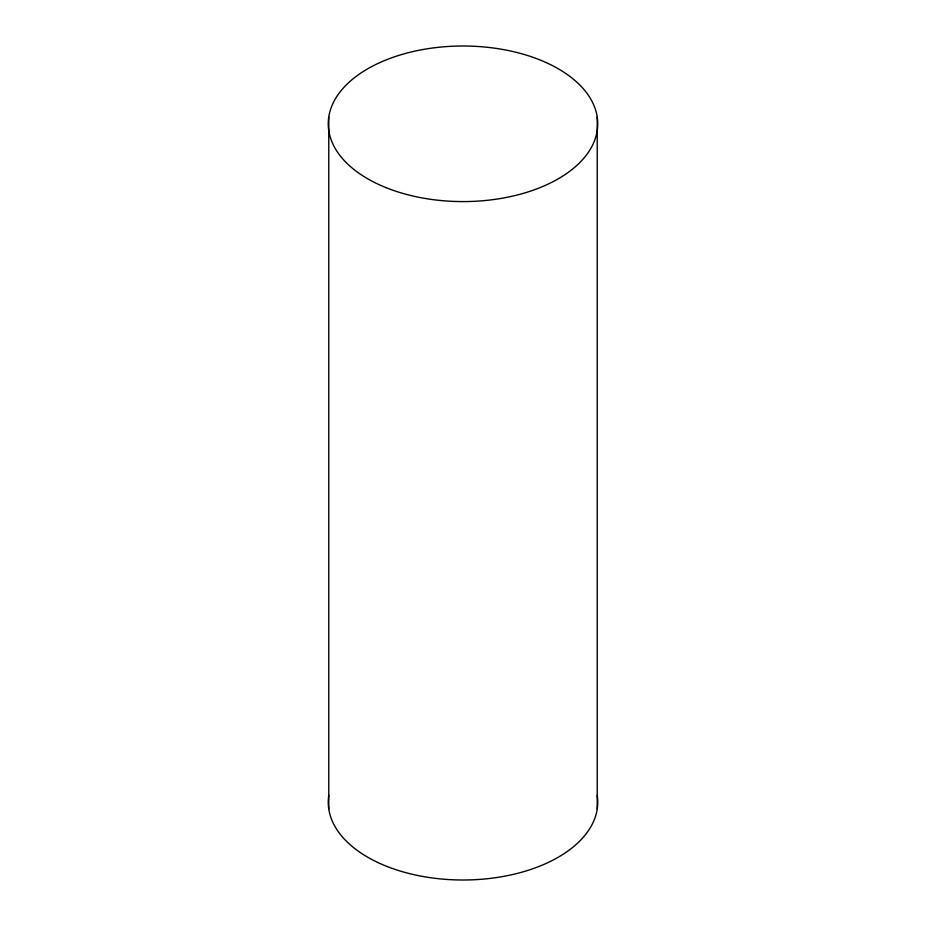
<?xml version="1.0" encoding="UTF-8"?>
<svg xmlns="http://www.w3.org/2000/svg" width="926" height="926" viewBox="0 0 926 926"><rect width="100%" height="100%" fill="white"/><g stroke="black" fill="none" stroke-linecap="round" stroke-linejoin="round"><path stroke-width="1.39" d="M597.224 117.012L597.224 808.988M328.776 117.012L328.776 808.988M597.224 795.422A134.733 77.784 0 0 1 463 880.001A134.733 77.784 0 0 1 328.776 795.422M385.714 187.515A134.733 77.784 0 0 0 597.224 130.578A134.733 77.784 0 0 0 406.063 53.291A134.733 77.784 0 0 0 385.714 187.515"/></g></svg>
